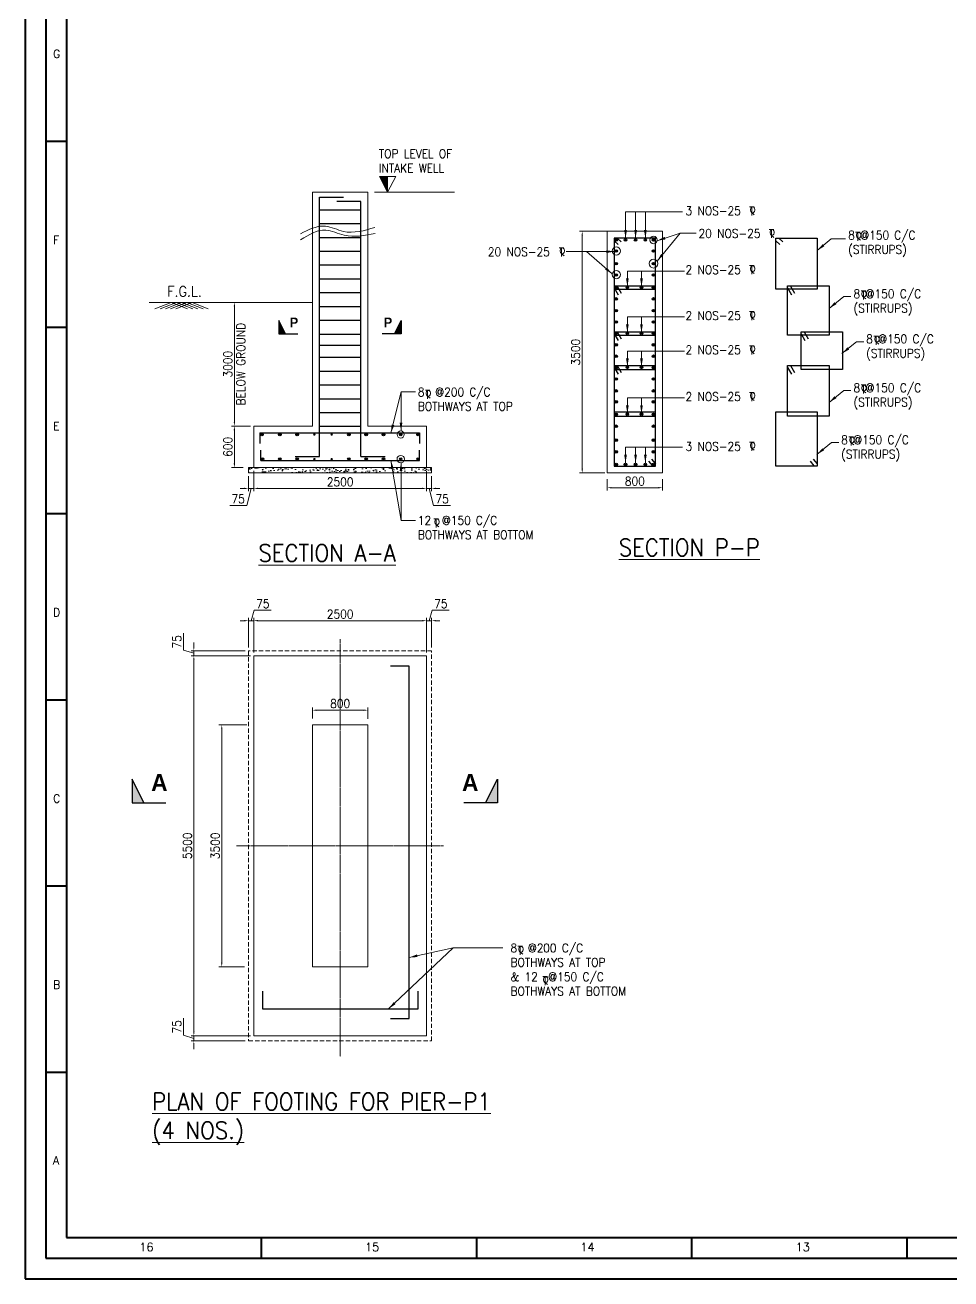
# Model space of a CAD drawing. Header units: millimetres. Extents: x 0 to 1124626, y -157535 to 82123.
# Drawn here: x 0 to 13402, y 0 to 18153 of the extents above; entities that cross this region are included whole.
import ezdxf
from ezdxf.enums import TextEntityAlignment as Align

# ---------------------------------------------------------------- set-up
doc = ezdxf.new("R2010")
doc.units = ezdxf.units.MM
doc.header["$MEASUREMENT"] = 0
doc.linetypes.add('CENTER', pattern=[2, 1.25, -0.25, 0.25, -0.25])
doc.linetypes.add('DASHED', pattern=[0.75, 0.5, -0.25])
for name, color, linetype, lineweight in [('BORDER', 230, 'Continuous', 40), ('C-NW-DIM', 4, 'Continuous', 9), ('CN', 253, 'Continuous', 15), ('Dim', 6, 'Continuous', 13), ('FOOTING', 171, 'Continuous', 15), ('Hatch', 7, 'Continuous', 5), ('LINE-2', 20, 'Continuous', 15), ('PEDESTAL', 232, 'Continuous', 15), ('STEEL', 240, 'Continuous', 30), ('Text', 7, 'Continuous', 15), ('TEXT-4', 2, 'Continuous', 25), ('TITLE TEXT', 50, 'Continuous', 18)]:
    doc.layers.add(name, color=color, linetype=linetype, lineweight=lineweight)
doc.layers.add('SUGGESTION', color=7, linetype='Continuous')
doc.styles.add('111', font='bold.shx', dxfattribs={"width": 0.9, "height": 90})
doc.styles.add('ROMANS', font='romans.shx', dxfattribs={"oblique": 10, "height": 0.15})
doc.styles.add('style1', font='romans.shx', dxfattribs={"width": 0.9, "height": 300})
doc.dimstyles.new('Copy of DIM-1', dxfattribs={"dimscale": 40, "dimtxt": 125, "dimasz": 3, "dimexe": 1, "dimexo": 1.2, "dimgap": 0.8, "dimtad": 1, "dimdec": 0, "dimzin": 1, "dimdsep": 46, "dimtxsty": 'style1', "dimcen": 2, "dimclrd": 8, "dimclre": 8, "dimclrt": 7, "dimadec": 0, "dimazin": 0, "dimtfac": 1, "dimtdec": 0, "dimtofl": 0, "dimtmove": 1, "dimatfit": 3, "dimfxl": 1, "dimtolj": 1, "dimtzin": 0, "dimlwd": 9, "dimlwe": 9, "dimarcsym": 1})

# ---------------------------------------------------------------- blocks, each defined once
blk = doc.blocks.new('*D0')
at = {"layer": 'DEFPOINTS', "color": 0, "ltscale": 20, "transparency": 16777216}
for p in [(3310, 9020), (2443, 3520), (3310, 3520)]:
    blk.add_point(p, dxfattribs=at)
at = {"layer": 'Dim', "color": 8, "lineweight": 9, "ltscale": 20, "transparency": 16777216}
for p, q in [((3262, 9020), (2403, 9020)), ((2443, 8960), (2443, 3580)), ((3262, 3520), (2403, 3520))]:
    blk.add_line(p, q, dxfattribs=at)
at = {"layer": 'Dim', "color": 8, "ltscale": 20, "transparency": 16777216}
for points in [[(2433, 8960), (2453, 8960), (2443, 9020)], [(2433, 3580), (2453, 3580), (2443, 3520)]]:
    blk.add_solid(points, dxfattribs=at)
at = {"layer": 'Dim', "color": 7, "ltscale": 20, "transparency": 16777216, "insert": (2349, 6270), "char_height": 125, "attachment_point": 5, "rotation": 90, "style": 'style1'}
blk.add_mtext('\\A1;5500', dxfattribs=at)
blk = doc.blocks.new('*D1')
at = {"layer": 'DEFPOINTS', "color": 0, "ltscale": 20, "transparency": 16777216}
for p in [(3310, 3520), (2443, 3445), (3235, 3445)]:
    blk.add_point(p, dxfattribs=at)
at = {"layer": 'Dim', "color": 8, "lineweight": 9, "ltscale": 20, "transparency": 16777216}
for p, q in [((2293, 3528), (2293, 3774)), ((2443, 3580), (2443, 3640)), ((2443, 3483), (2293, 3528)), ((3262, 3520), (2403, 3520)), ((2443, 3520), (2443, 3445)), ((3187, 3445), (2403, 3445)), ((2443, 3385), (2443, 3325))]:
    blk.add_line(p, q, dxfattribs=at)
at = {"layer": 'Dim', "color": 8, "ltscale": 20, "transparency": 16777216}
for points in [[(2433, 3580), (2453, 3580), (2443, 3520)], [(2433, 3385), (2453, 3385), (2443, 3445)]]:
    blk.add_solid(points, dxfattribs=at)
at = {"layer": 'Dim', "color": 7, "ltscale": 20, "transparency": 16777216, "insert": (2198, 3651), "char_height": 125, "attachment_point": 5, "rotation": 90, "style": 'style1'}
blk.add_mtext('\\A1;75', dxfattribs=at)
blk = doc.blocks.new('*D2')
at = {"layer": 'DEFPOINTS', "color": 0, "ltscale": 20, "transparency": 16777216}
for p in [(2443, 9095), (3235, 9095), (3310, 9020)]:
    blk.add_point(p, dxfattribs=at)
at = {"layer": 'Dim', "color": 8, "lineweight": 9, "ltscale": 20, "transparency": 16777216}
for p, q in [((2293, 9103), (2293, 9349)), ((2443, 9058), (2293, 9103)), ((3187, 9095), (2403, 9095)), ((2443, 9155), (2443, 9215)), ((2443, 9020), (2443, 9095)), ((3262, 9020), (2403, 9020)), ((2443, 8960), (2443, 8900))]:
    blk.add_line(p, q, dxfattribs=at)
at = {"layer": 'Dim', "color": 8, "ltscale": 20, "transparency": 16777216}
for points in [[(2433, 9155), (2453, 9155), (2443, 9095)], [(2433, 8960), (2453, 8960), (2443, 9020)]]:
    blk.add_solid(points, dxfattribs=at)
at = {"layer": 'Dim', "color": 7, "ltscale": 20, "transparency": 16777216, "insert": (2198, 9226), "char_height": 125, "attachment_point": 5, "rotation": 90, "style": 'style1'}
blk.add_mtext('\\A1;75', dxfattribs=at)
blk = doc.blocks.new('*D3')
at = {"layer": 'DEFPOINTS', "color": 0, "ltscale": 20, "transparency": 16777216}
for p in [(5810, 9530), (3310, 9020), (5810, 9020)]:
    blk.add_point(p, dxfattribs=at)
at = {"layer": 'Dim', "color": 8, "lineweight": 9, "ltscale": 20, "transparency": 16777216}
for p, q in [((3310, 9068), (3310, 9570)), ((3370, 9530), (5750, 9530)), ((5810, 9068), (5810, 9570))]:
    blk.add_line(p, q, dxfattribs=at)
at = {"layer": 'Dim', "color": 8, "ltscale": 20, "transparency": 16777216}
for points in [[(3370, 9540), (3370, 9520), (3310, 9530)], [(5750, 9540), (5750, 9520), (5810, 9530)]]:
    blk.add_solid(points, dxfattribs=at)
at = {"layer": 'Dim', "color": 7, "ltscale": 20, "transparency": 16777216, "insert": (4560, 9625), "char_height": 125, "attachment_point": 5, "style": 'style1'}
blk.add_mtext('\\A1;2500', dxfattribs=at)
blk = doc.blocks.new('*D4')
at = {"layer": 'DEFPOINTS', "color": 0, "ltscale": 20, "transparency": 16777216}
for p in [(3235, 9530), (3235, 9095), (3310, 9020)]:
    blk.add_point(p, dxfattribs=at)
at = {"layer": 'Dim', "color": 8, "lineweight": 9, "ltscale": 20, "transparency": 16777216}
for p, q in [((3273, 9530), (3318, 9681)), ((3318, 9681), (3564, 9681)), ((3175, 9530), (3115, 9530)), ((3235, 9143), (3235, 9570)), ((3310, 9530), (3235, 9530)), ((3310, 9068), (3310, 9570)), ((3370, 9530), (3430, 9530))]:
    blk.add_line(p, q, dxfattribs=at)
at = {"layer": 'Dim', "color": 8, "ltscale": 20, "transparency": 16777216}
for points in [[(3175, 9540), (3175, 9520), (3235, 9530)], [(3370, 9540), (3370, 9520), (3310, 9530)]]:
    blk.add_solid(points, dxfattribs=at)
at = {"layer": 'Dim', "color": 7, "ltscale": 20, "transparency": 16777216, "insert": (3441, 9775), "char_height": 125, "attachment_point": 5, "style": 'style1'}
blk.add_mtext('\\A1;75', dxfattribs=at)
blk = doc.blocks.new('*D5')
at = {"layer": 'DEFPOINTS', "color": 0, "ltscale": 20, "transparency": 16777216}
for p in [(5885, 9530), (5885, 9095), (5810, 9020)]:
    blk.add_point(p, dxfattribs=at)
at = {"layer": 'Dim', "color": 8, "lineweight": 9, "ltscale": 20, "transparency": 16777216}
for p, q in [((5848, 9530), (5893, 9681)), ((5893, 9681), (6139, 9681)), ((5750, 9530), (5690, 9530)), ((5810, 9068), (5810, 9570)), ((5810, 9530), (5885, 9530)), ((5885, 9143), (5885, 9570)), ((5945, 9530), (6005, 9530))]:
    blk.add_line(p, q, dxfattribs=at)
at = {"layer": 'Dim', "color": 8, "ltscale": 20, "transparency": 16777216}
for points in [[(5750, 9540), (5750, 9520), (5810, 9530)], [(5945, 9540), (5945, 9520), (5885, 9530)]]:
    blk.add_solid(points, dxfattribs=at)
at = {"layer": 'Dim', "color": 7, "ltscale": 20, "transparency": 16777216, "insert": (6016, 9775), "char_height": 125, "attachment_point": 5, "style": 'style1'}
blk.add_mtext('\\A1;75', dxfattribs=at)
blk = doc.blocks.new('*D6')
at = {"layer": 'DEFPOINTS', "color": 0, "ltscale": 20, "transparency": 16777216}
for p in [(3259, 8020), (2847, 4520), (3224, 4520)]:
    blk.add_point(p, dxfattribs=at)
at = {"layer": 'Dim', "color": 8, "lineweight": 9, "ltscale": 20, "transparency": 16777216}
for p, q in [((3211, 8020), (2807, 8020)), ((2847, 7960), (2847, 4580)), ((3176, 4520), (2807, 4520))]:
    blk.add_line(p, q, dxfattribs=at)
at = {"layer": 'Dim', "color": 8, "ltscale": 20, "transparency": 16777216}
for points in [[(2837, 7960), (2857, 7960), (2847, 8020)], [(2837, 4580), (2857, 4580), (2847, 4520)]]:
    blk.add_solid(points, dxfattribs=at)
at = {"layer": 'Dim', "color": 7, "ltscale": 20, "transparency": 16777216, "insert": (2753, 6270), "char_height": 125, "attachment_point": 5, "rotation": 90, "style": 'style1'}
blk.add_mtext('\\A1;3500', dxfattribs=at)
blk = doc.blocks.new('*D7')
at = {"layer": 'DEFPOINTS', "color": 0, "ltscale": 20, "transparency": 16777216}
for p in [(4960, 8234), (4160, 8064), (4960, 8061)]:
    blk.add_point(p, dxfattribs=at)
at = {"layer": 'Dim', "color": 8, "lineweight": 9, "ltscale": 20, "transparency": 16777216}
for p, q in [((4160, 8112), (4160, 8274)), ((4220, 8234), (4900, 8234)), ((4960, 8109), (4960, 8274))]:
    blk.add_line(p, q, dxfattribs=at)
at = {"layer": 'Dim', "color": 8, "ltscale": 20, "transparency": 16777216}
for points in [[(4220, 8244), (4220, 8224), (4160, 8234)], [(4900, 8244), (4900, 8224), (4960, 8234)]]:
    blk.add_solid(points, dxfattribs=at)
at = {"layer": 'Dim', "color": 2, "ltscale": 20, "transparency": 16777216, "insert": (4560, 8329), "char_height": 125, "attachment_point": 5, "style": 'style1'}
blk.add_mtext('\\A1;800', dxfattribs=at)
blk = doc.blocks.new('*D8')
at = {"layer": 'DEFPOINTS', "color": 0, "ltscale": 20, "transparency": 16777216}
for p in [(3206, 12347), (3030, 11747), (3206, 11747)]:
    blk.add_point(p, dxfattribs=at)
at = {"layer": 'Dim', "color": 8, "lineweight": 9, "ltscale": 20, "transparency": 16777216}
for p, q in [((3158, 12347), (2990, 12347)), ((3030, 12287), (3030, 11807)), ((3158, 11747), (2990, 11747))]:
    blk.add_line(p, q, dxfattribs=at)
at = {"layer": 'Dim', "color": 8, "ltscale": 20, "transparency": 16777216}
for points in [[(3020, 12287), (3040, 12287), (3030, 12347)], [(3020, 11807), (3040, 11807), (3030, 11747)]]:
    blk.add_solid(points, dxfattribs=at)
at = {"layer": 'Dim', "color": 7, "ltscale": 20, "transparency": 16777216, "insert": (2935, 12047), "char_height": 125, "attachment_point": 5, "rotation": 90, "style": 'style1'}
blk.add_mtext('\\A1;600', dxfattribs=at)
blk = doc.blocks.new('*D9')
at = {"layer": 'DEFPOINTS', "color": 0, "ltscale": 20, "transparency": 16777216}
for p in [(4160, 14139), (3030, 12347), (3310, 12347)]:
    blk.add_point(p, dxfattribs=at)
at = {"layer": 'Dim', "color": 8, "lineweight": 9, "ltscale": 20, "transparency": 16777216}
for p, q in [((4112, 14139), (2990, 14139)), ((3030, 14079), (3030, 12407)), ((3262, 12347), (2990, 12347))]:
    blk.add_line(p, q, dxfattribs=at)
at = {"layer": 'Dim', "color": 8, "ltscale": 20, "transparency": 16777216}
for points in [[(3020, 14079), (3040, 14079), (3030, 14139)], [(3020, 12407), (3040, 12407), (3030, 12347)]]:
    blk.add_solid(points, dxfattribs=at)
at = {"layer": 'Dim', "color": 7, "ltscale": 20, "transparency": 16777216, "char_height": 125, "attachment_point": 5, "rotation": 90, "style": 'style1'}
for s, insert in [('\\A1;BELOW GROUND', (3124, 13243)), ('\\A1;3000 ', (2935, 13243))]:
    blk.add_mtext(s, dxfattribs=dict(at, insert=insert))
blk = doc.blocks.new('A$C00A72BEC')
at = {"layer": 'C-NW-DIM'}
for p, q in [((-1.37, 0), (-3.51, -0.87)), ((-0.69, 0), (-2.83, -0.87)), ((0, 0), (-2.14, -0.87)), ((0.69, 0), (-1.46, -0.87)), ((-0.69, 0), (1.46, -0.87)), ((0, 0), (2.14, -0.87)), ((0.69, 0), (2.83, -0.87)), ((1.37, 0), (3.51, -0.87)), ((-1.37, 0), (0.77, -0.87)), ((1.37, 0), (-0.77, -0.87))]:
    blk.add_line(p, q, dxfattribs=at)
blk = doc.blocks.new('G.L')
at = {"layer": 'C-NW-DIM', "lineweight": 0, "xscale": -1}
blk.add_blockref('A$C00A72BEC', (0, 0), dxfattribs=at)
blk = doc.blocks.new('SECTION MARK block')
at = {"layer": 'SUGGESTION', "lineweight": 30}
blk.add_hatch(color=256, dxfattribs=at).paths.add_polyline_path([(-249, -237), (-249, 104), (-78, -237)])
blk.add_lwpolyline([(-78, -237), (-249, 104), (-249, -237), (238, -237)], dxfattribs=at)
at = {"layer": 'TEXT-4', "lineweight": 18, "style": '111'}
blk.add_text('A', height=247, dxfattribs=at).set_placement((26, -66))
blk = doc.blocks.new('*D13')
at = {"layer": 'DEFPOINTS', "color": 0, "ltscale": 20, "transparency": 16777216}
for p in [(8477, 15169), (8065, 11669), (8441, 11669)]:
    blk.add_point(p, dxfattribs=at)
at = {"layer": 'Dim', "color": 8, "lineweight": 9, "ltscale": 20, "transparency": 16777216}
for p, q in [((8429, 15169), (8025, 15169)), ((8065, 15109), (8065, 11729)), ((8393, 11669), (8025, 11669))]:
    blk.add_line(p, q, dxfattribs=at)
at = {"layer": 'Dim', "color": 8, "ltscale": 20, "transparency": 16777216}
for points in [[(8055, 15109), (8075, 15109), (8065, 15169)], [(8055, 11729), (8075, 11729), (8065, 11669)]]:
    blk.add_solid(points, dxfattribs=at)
at = {"layer": 'Dim', "color": 7, "ltscale": 20, "transparency": 16777216, "insert": (7970, 13419), "char_height": 125, "attachment_point": 5, "rotation": 90, "style": 'style1'}
blk.add_mtext('\\A1;3500', dxfattribs=at)
blk = doc.blocks.new('*D14')
at = {"layer": 'DEFPOINTS', "color": 0, "ltscale": 20, "transparency": 16777216}
for p in [(8427, 11625), (9227, 11628), (9227, 11455)]:
    blk.add_point(p, dxfattribs=at)
at = {"layer": 'Dim', "color": 8, "lineweight": 9, "ltscale": 20, "transparency": 16777216}
for p, q in [((8427, 11577), (8427, 11415)), ((8487, 11455), (9167, 11455)), ((9227, 11580), (9227, 11415))]:
    blk.add_line(p, q, dxfattribs=at)
at = {"layer": 'Dim', "color": 8, "ltscale": 20, "transparency": 16777216}
for points in [[(8487, 11465), (8487, 11445), (8427, 11455)], [(9167, 11465), (9167, 11445), (9227, 11455)]]:
    blk.add_solid(points, dxfattribs=at)
at = {"layer": 'Dim', "color": 7, "ltscale": 20, "transparency": 16777216, "insert": (8827, 11549), "char_height": 125, "attachment_point": 5, "style": 'style1'}
blk.add_mtext('\\A1;800', dxfattribs=at)
blk = doc.blocks.new('*D27')
at = {"layer": 'DEFPOINTS', "color": 0, "ltscale": 20, "transparency": 16777216}
for p in [(3235, 11672), (3310, 11747), (3310, 11445)]:
    blk.add_point(p, dxfattribs=at)
at = {"layer": 'Dim', "color": 8, "lineweight": 9, "ltscale": 20, "transparency": 16777216}
for p, q in [((3235, 11624), (3235, 11405)), ((3310, 11699), (3310, 11405)), ((3175, 11445), (3115, 11445)), ((3273, 11445), (3208, 11197)), ((3235, 11445), (3310, 11445)), ((3370, 11445), (3430, 11445)), ((3208, 11197), (2962, 11197))]:
    blk.add_line(p, q, dxfattribs=at)
at = {"layer": 'Dim', "color": 8, "ltscale": 20, "transparency": 16777216}
for points in [[(3175, 11455), (3175, 11435), (3235, 11445)], [(3370, 11455), (3370, 11435), (3310, 11445)]]:
    blk.add_solid(points, dxfattribs=at)
at = {"layer": 'Dim', "color": 7, "ltscale": 20, "transparency": 16777216, "insert": (3085, 11292), "char_height": 125, "attachment_point": 5, "style": 'style1'}
blk.add_mtext('\\A1;75', dxfattribs=at)
blk = doc.blocks.new('*D28')
at = {"layer": 'DEFPOINTS', "color": 0, "ltscale": 20, "transparency": 16777216}
for p in [(3310, 11747), (5810, 11747), (3310, 11445)]:
    blk.add_point(p, dxfattribs=at)
at = {"layer": 'Dim', "color": 8, "lineweight": 9, "ltscale": 20, "transparency": 16777216}
for p, q in [((3310, 11699), (3310, 11405)), ((5810, 11699), (5810, 11405)), ((5750, 11445), (3370, 11445))]:
    blk.add_line(p, q, dxfattribs=at)
at = {"layer": 'Dim', "color": 8, "ltscale": 20, "transparency": 16777216}
for points in [[(3370, 11455), (3370, 11435), (3310, 11445)], [(5750, 11455), (5750, 11435), (5810, 11445)]]:
    blk.add_solid(points, dxfattribs=at)
at = {"layer": 'Dim', "color": 7, "ltscale": 20, "transparency": 16777216, "insert": (4560, 11539), "char_height": 125, "attachment_point": 5, "style": 'style1'}
blk.add_mtext('\\A1;2500', dxfattribs=at)
blk = doc.blocks.new('*D29')
at = {"layer": 'DEFPOINTS', "color": 0, "ltscale": 20, "transparency": 16777216}
for p in [(5810, 11747), (5885, 11672), (5810, 11445)]:
    blk.add_point(p, dxfattribs=at)
at = {"layer": 'Dim', "color": 8, "lineweight": 9, "ltscale": 20, "transparency": 16777216}
for p, q in [((5810, 11699), (5810, 11405)), ((5885, 11624), (5885, 11405)), ((5750, 11445), (5690, 11445)), ((5885, 11445), (5810, 11445)), ((5848, 11445), (5913, 11197)), ((5945, 11445), (6005, 11445)), ((5913, 11197), (6159, 11197))]:
    blk.add_line(p, q, dxfattribs=at)
at = {"layer": 'Dim', "color": 8, "ltscale": 20, "transparency": 16777216}
for points in [[(5750, 11455), (5750, 11435), (5810, 11445)], [(5945, 11455), (5945, 11435), (5885, 11445)]]:
    blk.add_solid(points, dxfattribs=at)
at = {"layer": 'Dim', "color": 7, "ltscale": 20, "transparency": 16777216, "insert": (6036, 11292), "char_height": 125, "attachment_point": 5, "style": 'style1'}
blk.add_mtext('\\A1;75', dxfattribs=at)
blk = doc.blocks.new('SHEET-1')
at = {"layer": 'BORDER', "color": 230}
for p, q in [((5, 274.54), (10, 274.54)), ((5, 229.62), (10, 229.62)), ((5, 184.69), (10, 184.69)), ((5, 139.77), (10, 139.77)), ((5, 94.85), (10, 94.85)), ((5, 49.92), (10, 49.92)), ((56.94, 10), (56.94, 5)), ((108.88, 10), (108.88, 5)), ((160.81, 10), (160.81, 5)), ((212.75, 10), (212.75, 5))]:
    blk.add_line(p, q, dxfattribs=at)
at = {"layer": 'BORDER', "color": 141}
blk.add_lwpolyline([(0, 0), (841, 0), (841, 594), (0, 594)], close=True, dxfattribs=at)
at = {"layer": 'BORDER', "color": 230}
for points in [[(5, 5), (836, 5), (836, 589), (5, 589)], [(10, 10), (831, 10), (831, 584), (10, 584)]]:
    blk.add_lwpolyline(points, close=True, dxfattribs=at)
at = {"layer": 'BORDER', "color": 31, "style": 'ROMANS'}
for s, p in [('G', (6.72, 294.61)), ('F', (6.72, 249.69)), ('E', (6.72, 204.77)), ('D', (6.72, 159.84)), ('C', (6.72, 114.92)), ('B', (6.72, 70)), ('A', (6.72, 27.59)), ('16', (27.55, 6.7)), ('15', (82.02, 6.7)), ('14', (133.96, 6.7)), ('13', (185.9, 6.7))]:
    blk.add_text(s, height=2, dxfattribs=at).set_placement(p)
blk.add_attdef('FILE', text='', height=2, dxfattribs=at).set_placement((836.21, 1.37), align=Align.RIGHT)

msp = doc.modelspace()

# ---------------------------------------------------------------- hatches: boundary and pattern name
at = {"layer": 'Dim', "ltscale": 20}
msp.add_hatch(color=4, dxfattribs=at).paths.add_polyline_path([(5248.2691, 15734.5746), (5248.2691, 15959.1804), (5131.1454, 15959.1804)])
at = {"layer": 'Hatch', "ltscale": 20}
h = msp.add_hatch(dxfattribs=at)
h.set_pattern_fill('AR-CONC', color=256, scale=20, style=0)
h.set_pattern_definition([(50, (-221263.29, 23617.39), (143.452037, -12.55043), [15, -165]), (355, (-221263.3, 23617.39), (-27.75027, 150.43843), [12, -132]), (100.4514, (-221251.34, 23616.34), (115.70188, 137.88791), [12.74804, -140.22842]), (46.1842, (-221263.3, 23657.39), (213.44821, -33.1038), [22.5, -247.5]), (96.6356, (-221245.5, 23654.63), (186.93254, 194.82357), [19.12206, -210.3426]), (351.1842, (-221263.3, 23657.39), (186.93239, 194.82372), [18, -198]), (21, (-221243.29, 23647.39), (119.38141, -80.52378), [15, -165]), (326, (-221243.3, 23647.39), (48.66307, 145.03001), [12, -132]), (71.4514, (-221233.34, 23640.68), (168.044526, 64.5061), [12.74804, -140.22842]), (37.5, (-221263.293, 23617.387), (2.431971, 66.578771), [0, -130.4, 0, -134, 0, -132.5]), (7.5, (-221263.29, 23617.39), (52.613907, 78.882342), [0, -76.4, 0, -127.4, 0, -50.5]), (327.5, (-221307.893, 23617.387), (106.764487, -4.510974), [0, -50, 0, -156, 0, -207]), (317.5, (-221327.89, 23617.39), (116.637234, 20.020996), [0, -65, 0, -103.6, 0, -147])])
h.paths.add_polyline_path([(5885.4555, 11672.3867), (5885.4555, 11747.3867), (3235.4555, 11747.3867), (3235.4555, 11672.3867)])
at = {"layer": 'STEEL', "ltscale": 20}
for points in [[(8574.9542, 15041.7676, 1), (8538.4673, 15041.7676, 1)], [(8574.9542, 14881.4934, 1), (8538.4673, 14881.4934, 1)], [(8710.3988, 15042.9496, 1), (8673.9119, 15042.9496, 1)], [(8855.5176, 15042.9496, 1), (8819.0307, 15042.9496, 1)], [(8997.4116, 15042.9496, 1), (8960.9247, 15042.9496, 1)], [(9115.7835, 15041.7676, 1), (9079.2966, 15041.7676, 1)], [(9115.7835, 14881.4934, 1), (9079.2966, 14881.4934, 1)], [(8574.9542, 14699.3961, 1), (8538.4673, 14699.3961, 1)], [(9115.7835, 14699.3961, 1), (9079.2966, 14699.3961, 1)], [(8574.9542, 14534.3961, 1), (8538.4673, 14534.3961, 1)], [(9115.7835, 14534.3961, 1), (9079.2966, 14534.3961, 1)], [(8574.9542, 14353.4101, 1), (8538.4673, 14353.4101, 1)], [(8736.8371, 14356.2631, 1), (8700.3502, 14356.2631, 1)], [(8941.2304, 14356.2631, 1), (8904.7435, 14356.2631, 1)], [(9115.7835, 14353.4101, 1), (9079.2966, 14353.4101, 1)], [(8574.9542, 14188.4101, 1), (8538.4673, 14188.4101, 1)], [(9115.7835, 14188.4101, 1), (9079.2966, 14188.4101, 1)], [(8574.9542, 14018.6843, 1), (8538.4673, 14018.6843, 1)], [(9115.7835, 14018.6843, 1), (9079.2966, 14018.6843, 1)], [(8574.9542, 13853.6843, 1), (8538.4673, 13853.6843, 1)], [(9115.7835, 13853.6843, 1), (9079.2966, 13853.6843, 1)], [(8574.9542, 13688.6843, 1), (8538.4673, 13688.6843, 1)], [(8736.8371, 13691.5373, 1), (8700.3502, 13691.5373, 1)], [(8941.2304, 13691.5373, 1), (8904.7435, 13691.5373, 1)], [(9115.7835, 13688.6843, 1), (9079.2966, 13688.6843, 1)], [(8574.9542, 13523.6843, 1), (8538.4673, 13523.6843, 1)], [(9115.7835, 13523.6843, 1), (9079.2966, 13523.6843, 1)], [(8574.9542, 13358.6843, 1), (8538.4673, 13358.6843, 1)], [(9115.7835, 13358.6843, 1), (9079.2966, 13358.6843, 1)], [(8574.9542, 13193.6843, 1), (8538.4673, 13193.6843, 1)], [(8736.8371, 13196.5373, 1), (8700.3502, 13196.5373, 1)], [(8941.2304, 13196.5373, 1), (8904.7435, 13196.5373, 1)], [(9115.7835, 13193.6843, 1), (9079.2966, 13193.6843, 1)], [(8574.9542, 13028.6843, 1), (8538.4673, 13028.6843, 1)], [(9115.7835, 13028.6843, 1), (9079.2966, 13028.6843, 1)], [(8574.9542, 12856.5412, 1), (8538.4673, 12856.5412, 1)], [(8574.9542, 12698.6843, 1), (8538.4673, 12698.6843, 1)], [(9115.7835, 12856.5412, 1), (9079.2966, 12856.5412, 1)], [(9115.7835, 12698.6843, 1), (9079.2966, 12698.6843, 1)], [(8574.9542, 12516.9541, 1), (8538.4673, 12516.9541, 1)], [(8736.8371, 12519.807, 1), (8700.3502, 12519.807, 1)], [(8941.2304, 12519.807, 1), (8904.7435, 12519.807, 1)], [(9115.7835, 12516.9541, 1), (9079.2966, 12516.9541, 1)], [(8574.9542, 12344.8796, 1), (8538.4673, 12344.8796, 1)], [(9115.7835, 12344.8796, 1), (9079.2966, 12344.8796, 1)], [(3446.0716, 12225.3508, 1), (3409.5846, 12225.3508, 1)], [(3706.0716, 12225.3508, 1), (3669.5846, 12225.3508, 1)], [(3956.0716, 12225.3508, 1), (3919.5846, 12225.3508, 1)], [(4206.0716, 12225.3508, 1), (4169.5846, 12225.3508, 1)], [(4456.0716, 12225.3508, 1), (4419.5846, 12225.3508, 1)], [(4706.0716, 12225.3508, 1), (4669.5846, 12225.3508, 1)], [(4706.0716, 12225.3508, 1), (4669.5846, 12225.3508, 1)], [(4956.0716, 12225.3508, 1), (4919.5846, 12225.3508, 1)], [(4956.0716, 12225.3508, 1), (4919.5846, 12225.3508, 1)], [(5206.0716, 12225.3508, 1), (5169.5846, 12225.3508, 1)], [(5206.0716, 12225.3508, 1), (5169.5846, 12225.3508, 1)], [(5456.0716, 12225.3508, 1), (5419.5846, 12225.3508, 1)], [(5706.0716, 12225.3508, 1), (5669.5846, 12225.3508, 1)], [(8574.9542, 12144.1127, 1), (8538.4673, 12144.1127, 1)], [(8574.9542, 11975.2239, 1), (8538.4673, 11975.2239, 1)], [(9115.7835, 12144.1127, 1), (9079.2966, 12144.1127, 1)], [(9115.7835, 11975.2239, 1), (9079.2966, 11975.2239, 1)], [(3456.0716, 11869.4227, 1), (3419.5846, 11869.4227, 1)], [(3706.0716, 11869.4227, 1), (3669.5846, 11869.4227, 1)], [(3956.0716, 11869.4227, 1), (3919.5846, 11869.4227, 1)], [(4206.0716, 11869.4227, -1), (4169.5846, 11869.4227, -1)], [(4456.0716, 11869.4227, -1), (4419.5846, 11869.4227, -1)], [(4706.0716, 11869.4227, 1), (4669.5846, 11869.4227, 1)], [(4706.0716, 11869.4227, -1), (4669.5846, 11869.4227, -1)], [(4956.0716, 11869.4227, 1), (4919.5846, 11869.4227, 1)], [(4956.0716, 11869.4227, -1), (4919.5846, 11869.4227, -1)], [(5206.0716, 11869.4227, 1), (5169.5846, 11869.4227, 1)], [(5206.0716, 11869.4227, -1), (5169.5846, 11869.4227, -1)], [(5456.0716, 11869.4227, 1), (5419.5846, 11869.4227, 1)], [(5706.0716, 11869.4227, 1), (5669.5846, 11869.4227, 1)], [(8574.9542, 11791.2087, 1), (8538.4673, 11791.2087, 1)], [(8710.3988, 11791.2087, 1), (8673.9119, 11791.2087, 1)], [(8855.5176, 11791.2087, 1), (8819.0307, 11791.2087, 1)], [(8997.4116, 11791.2087, 1), (8960.9247, 11791.2087, 1)], [(9115.7835, 11791.2087, 1), (9079.2966, 11791.2087, 1)]]:
    msp.add_hatch(color=256, dxfattribs=at).paths.add_polyline_path(points)
at = {"layer": 'SUGGESTION', "lineweight": 30}
for points in [[(3675.4713, 13682.8574), (3675.4713, 13874.2901), (3771.6767, 13682.8574)], [(5445.4397, 13682.8574), (5445.4397, 13874.2901), (5349.2343, 13682.8574)]]:
    msp.add_hatch(color=256, dxfattribs=at).paths.add_polyline_path(points)

# ---------------------------------------------------------------- linework, layer by layer
at = {"layer": 'CN', "linetype": 'CENTER', "ltscale": 20}
for p, q in [((4560.4555, 9262.3214), (4560.4555, 3221.8799)), ((3060.8341, 6270.4134), (6060.5651, 6270.4134))]:
    msp.add_line(p, q, dxfattribs=at)
at = {"layer": 'Dim', "ltscale": 20}
for p, q in [((5365.3929, 15959.1804), (5131.1454, 15959.1804)), ((5248.2691, 15734.5746), (5131.1454, 15959.1804)), ((5248.2691, 15959.1804), (5248.2691, 15734.5746)), ((5248.2691, 15734.5746), (5365.3929, 15959.1804)), ((5057.8891, 15734.5746), (6217.6448, 15734.5746)), ((4160.4555, 14138.9269), (2356.2335, 14138.9269))]:
    msp.add_line(p, q, dxfattribs=at)
for centre, radius in [((9097.5401, 15041.7676), 54.145), ((8558.7571, 14882.0898), 58.4577), ((9097.5401, 14699.3961), 63.3178), ((8558.7571, 14539.7182), 60.3411), ((5437.8281, 12225.3508), 50.9629), ((5437.8281, 11869.4227), 53.5404)]:
    msp.add_circle(centre, radius, dxfattribs=at)
at = {"layer": 'FOOTING', "ltscale": 20}
for p, q in [((3310.4555, 12347.3867), (4160.4555, 12347.3867)), ((3310.4555, 11747.3867), (3310.4555, 12347.3867)), ((4960.4555, 12347.3867), (5810.4555, 12347.3867)), ((5810.4555, 11747.3867), (5810.4555, 12347.3867)), ((3235.4555, 11747.3867), (5885.4555, 11747.3867)), ((3235.4555, 11672.3867), (3235.4555, 11747.3867)), ((3235.4555, 11672.3867), (5885.4555, 11672.3867)), ((5885.4555, 11672.3867), (5885.4555, 11747.3867))]:
    msp.add_line(p, q, dxfattribs=at)
at = {"layer": 'FOOTING', "linetype": 'DASHED', "ltscale": 125}
msp.add_lwpolyline([(3235.4555, 3445.4134), (5885.4555, 3445.4134), (5885.4555, 9095.4134), (3235.4555, 9095.4134)], close=True, dxfattribs=at)
at = {"layer": 'FOOTING', "ltscale": 20}
msp.add_lwpolyline([(3310.4555, 3520.4134), (5810.4555, 3520.4134), (5810.4555, 9020.4134), (3310.4555, 9020.4134)], close=True, dxfattribs=at)
at = {"layer": 'LINE-2', "linetype": 'Continuous'}
msp.add_line((2870.8986, 14138.9269), (1796.2383, 14138.9269), dxfattribs=at)
at = {"layer": 'PEDESTAL', "ltscale": 20}
for p, q in [((4160.4555, 12347.3867), (4160.4555, 15734.5746)), ((4160.4555, 15734.5746), (4960.4555, 15734.5746)), ((4960.4555, 12347.3867), (4960.4555, 15734.5746))]:
    msp.add_line(p, q, dxfattribs=at)
for points in [[(8427.3781, 11668.5725), (9227.3781, 11668.5725), (9227.3781, 15168.5725), (8427.3781, 15168.5725)], [(4160.4555, 4520.4134), (4960.4555, 4520.4134), (4960.4555, 8020.4134), (4160.4555, 8020.4134)]]:
    msp.add_lwpolyline(points, close=True, dxfattribs=at)
for points in [[(3984.6015, 15130.3482), (4349.4473, 15242.6646), (4608.1106, 15166.4517), (5064.4059, 15222.8688)], [(3987.7294, 15043.8185), (4352.5751, 15185.1311), (4619.6131, 15110.1575), (5067.5338, 15136.3391)]]:
    msp.add_spline(points, degree=3, dxfattribs=at)
at = {"layer": 'STEEL', "ltscale": 20}
for p, q in [((4260.4555, 15659.5746), (4610.4555, 15659.5746)), ((4260.4555, 11905.88), (4260.4555, 15659.5746)), ((4260.4555, 15480.0238), (4860.4555, 15480.0238)), ((4860.4555, 15599.5746), (4510.4555, 15599.5746)), ((4860.4555, 11905.88), (4860.4555, 15599.5746)), ((4260.4555, 15280.0238), (4860.4555, 15280.0238)), ((4260.4555, 15080.0238), (4860.4555, 15080.0238)), ((8572.2094, 15068.5725), (8629.1372, 15013.7004)), ((10911.9216, 15068.5725), (10968.8494, 15013.7004)), ((8527.3781, 15030.7647), (8584.3059, 14975.8926)), ((10867.0903, 15030.7647), (10924.0181, 14975.8926)), ((4260.4555, 14880.0238), (4860.4555, 14880.0238)), ((4260.4555, 14680.0238), (4860.4555, 14680.0238)), ((4260.4555, 14480.0238), (4860.4555, 14480.0238)), ((8527.3781, 14380.0297), (9127.3781, 14380.0297)), ((8527.3781, 14348.3563), (8584.3059, 14248.9214)), ((8572.2094, 14374.4126), (8629.1372, 14272.5735)), ((11037.3723, 14348.3563), (11094.3001, 14248.9214)), ((11082.2036, 14374.4126), (11139.1314, 14272.5735)), ((4260.4555, 14280.0238), (4860.4555, 14280.0238)), ((8527.3781, 14327.9276), (9127.3781, 14327.9276)), ((4260.4555, 14080.0238), (4860.4555, 14080.0238)), ((4260.4555, 13880.0238), (4860.4555, 13880.0238)), ((4260.4555, 13680.0238), (4860.4555, 13680.0238)), ((8527.3781, 13711.7358), (9127.3781, 13711.7358)), ((8527.3781, 13685.257), (8584.3059, 13585.8222)), ((8527.3781, 13663.2018), (9127.3781, 13663.2018)), ((8572.2094, 13711.3133), (8629.1372, 13609.4742)), ((11232.1055, 13685.257), (11289.0333, 13585.8222)), ((11276.9368, 13711.3133), (11333.8646, 13609.4742)), ((4260.4555, 13519.4608), (4860.4555, 13519.4608)), ((4260.4555, 13344.1604), (4860.4555, 13344.1604)), ((4851.0663, 13344.1604), (4860.4555, 13344.1604)), ((4260.4555, 13144.1604), (4860.4555, 13144.1604)), ((8527.3781, 13223.6438), (9127.3781, 13223.6438)), ((8527.3781, 13196.6706), (8584.3059, 13097.2358)), ((8527.3781, 13168.2018), (9127.3781, 13168.2018)), ((8572.2094, 13222.7269), (8629.1372, 13120.8878)), ((11037.3723, 13196.6706), (11094.3001, 13097.2358)), ((11082.2036, 13222.7269), (11139.1314, 13120.8878)), ((4260.4555, 12944.1604), (4860.4555, 12944.1604)), ((4260.4555, 12744.1604), (4860.4555, 12744.1604)), ((4260.4555, 12544.1604), (4860.4555, 12544.1604)), ((8527.3781, 12553.2563), (9127.3781, 12553.2563)), ((4260.4555, 12344.1604), (4860.4555, 12344.1604)), ((8527.3781, 12491.4715), (9127.3781, 12491.4715)), ((3400.4555, 12247.3867), (5710.4555, 12247.3867)), ((3400.4555, 12247.3867), (3400.4555, 12097.3867)), ((5710.4555, 12247.3867), (5710.4555, 12097.3867)), ((3410.4555, 11847.3867), (3410.4555, 11997.3867)), ((5710.4555, 11847.3867), (5710.4555, 11997.3867)), ((3410.4555, 11847.3867), (5710.4555, 11847.3867)), ((3410.4555, 11847.3867), (5710.4555, 11847.3867)), ((3910.4555, 11905.88), (4260.4555, 11905.88)), ((4860.4555, 11905.88), (5210.4555, 11905.88)), ((9023.214, 11839.4256), (9080.1418, 11773.2178)), ((9068.0453, 11867.5375), (9124.9731, 11801.3297)), ((11362.9262, 11839.4256), (11419.854, 11773.2178)), ((11407.7575, 11867.5375), (11464.6853, 11801.3297))]:
    msp.add_line(p, q, dxfattribs=at)
for points in [[(8527.3781, 11768.5725), (9127.3781, 11768.5725), (9127.3781, 15068.5725), (8527.3781, 15068.5725)], [(10867.0903, 15068.5725), (11467.0903, 15068.5725), (11467.0903, 14327.9276), (10867.0903, 14327.9276)], [(11037.3723, 14380.0297), (11637.3723, 14380.0297), (11637.3723, 13663.2018), (11037.3723, 13663.2018)], [(11232.1055, 13711.7358), (11832.1055, 13711.7358), (11832.1055, 13168.2018), (11232.1055, 13168.2018)], [(11037.3723, 13223.6438), (11637.3723, 13223.6438), (11637.3723, 12491.4715), (11037.3723, 12491.4715)], [(10867.0903, 12553.2563), (11467.0903, 12553.2563), (11467.0903, 11768.5725), (10867.0903, 11768.5725)]]:
    msp.add_lwpolyline(points, close=True, dxfattribs=at)
for points in [[(5287.8046, 3770.4134), (5560.4555, 3770.4134), (5560.4555, 8870.4134), (5287.8046, 8870.4134)], [(3434.6096, 4164.8596), (3434.6096, 3909.4525), (5690.4493, 3909.4525), (5690.4493, 4164.8596)]]:
    msp.add_lwpolyline(points, dxfattribs=at)
for centre in [(8556.7107, 15041.7676), (8556.7107, 14881.4934), (8692.1553, 15042.9496), (8837.2741, 15042.9496), (8979.1682, 15042.9496), (9097.5401, 15041.7676), (9097.5401, 14881.4934), (8556.7107, 14699.3961), (9097.5401, 14699.3961), (8556.7107, 14534.3961), (9097.5401, 14534.3961), (8556.7107, 14353.4101), (8718.5937, 14356.2631), (8922.9869, 14356.2631), (9097.5401, 14353.4101), (8556.7107, 14188.4101), (9097.5401, 14188.4101), (8556.7107, 14018.6843), (9097.5401, 14018.6843), (8556.7107, 13853.6843), (9097.5401, 13853.6843), (8556.7107, 13688.6843), (8718.5937, 13691.5373), (8922.9869, 13691.5373), (9097.5401, 13688.6843), (8556.7107, 13523.6843), (9097.5401, 13523.6843), (8556.7107, 13358.6843), (9097.5401, 13358.6843), (8556.7107, 13193.6843), (8718.5937, 13196.5373), (8922.9869, 13196.5373), (9097.5401, 13193.6843), (8556.7107, 13028.6843), (9097.5401, 13028.6843), (8556.7107, 12856.5412), (8556.7107, 12698.6843), (9097.5401, 12856.5412), (9097.5401, 12698.6843), (8556.7107, 12516.9541), (8718.5937, 12519.807), (8922.9869, 12519.807), (9097.5401, 12516.9541), (8556.7107, 12344.8796), (9097.5401, 12344.8796), (3427.8281, 12225.3508), (3687.8281, 12225.3508), (3937.8281, 12225.3508), (4687.8281, 12225.3508), (4937.8281, 12225.3508), (5187.8281, 12225.3508), (5437.8281, 12225.3508), (5687.8281, 12225.3508), (8556.7107, 12144.1127), (8556.7107, 11975.2239), (9097.5401, 12144.1127), (9097.5401, 11975.2239), (3437.8281, 11869.4227), (3687.8281, 11869.4227), (3937.8281, 11869.4227), (4687.8281, 11869.4227), (4937.8281, 11869.4227), (5187.8281, 11869.4227), (5437.8281, 11869.4227), (5687.8281, 11869.4227), (8556.7107, 11791.2087), (8692.1553, 11791.2087), (8837.2741, 11791.2087), (8979.1682, 11791.2087), (9097.5401, 11791.2087)]:
    msp.add_circle(centre, 18.2435, dxfattribs=at)
at = {"layer": 'SUGGESTION', "lineweight": 30}
for points in [[(3771.6767, 13682.7996), (3675.4713, 13874.2322), (3675.4713, 13682.7996), (3949.6665, 13682.7996)], [(5349.2343, 13682.7996), (5445.4397, 13874.2322), (5445.4397, 13682.7996), (5171.2445, 13682.7996)]]:
    msp.add_lwpolyline(points, dxfattribs=at)
at = {"layer": 'Text', "ltscale": 20}
for p, q in [((10516.3951, 15437.6632), (10555.4533, 15407.1403)), ((10801.0306, 15110.3444), (10840.0888, 15079.8214)), ((12054.5883, 15068.2418), (12093.6465, 15037.7189)), ((7762.6671, 14843.525), (7801.7253, 14813.0021)), ((10516.3951, 14584.8514), (10555.4533, 14554.3285)), ((12132.6237, 14218.877), (12171.6819, 14188.3541)), ((10516.3951, 13920.1256), (10555.4533, 13889.6027)), ((12319.4762, 13565.306), (12358.5344, 13534.7831)), ((10516.3951, 13425.1256), (10555.4533, 13394.6027)), ((5825.363, 12781.1315), (5864.4211, 12750.6086)), ((10516.3951, 12748.3953), (10555.4533, 12717.8724)), ((12132.6237, 12857.7094), (12171.6819, 12827.1865)), ((10516.3951, 12026.9759), (10555.4533, 11996.453)), ((11957.2691, 12105.1698), (11996.3273, 12074.6469)), ((5950.0904, 10918.9228), (5989.1486, 10888.3999)), ((7166.5207, 4731.5552), (7205.5789, 4701.0322)), ((7524.4394, 4292.4649), (7563.4976, 4261.942))]:
    msp.add_line(p, q, dxfattribs=at)

# ---------------------------------------------------------------- block references
at = {"xscale": 60, "yscale": 60, "zscale": 60}
msp.add_blockref('SHEET-1', (0, 0), dxfattribs=at)
at = {"layer": 'Dim'}
msp.add_blockref('SECTION MARK block', (1798.0215, 7129.5568), dxfattribs=at)
at = {"layer": 'Dim', "xscale": -1}
msp.add_blockref('SECTION MARK block', (6588.8372, 7129.5568), dxfattribs=at)
at = {"layer": 'Hatch', "linetype": 'Continuous', "xscale": 110, "yscale": 110, "zscale": 110}
msp.add_blockref('G.L', (2266.0128, 14138.9269), dxfattribs=at)

# ---------------------------------------------------------------- texts
at = {"layer": 'Text', "ltscale": 20, "char_height": 125, "attachment_point": 1, "style": 'style1'}
for s, insert, width in [('3 NOS-25', (9560.7583, 15525.973), 3202.621367), ('T', (10480.1566, 15523.0365), 129.100438), ('o', (10484.145, 15562.1632), 103.500718), ('20 NOS-25', (9748.5959, 15198.6541), 3202.621367), ('T', (10764.7921, 15195.7176), 129.100438), ('o', (10768.7804, 15234.8444), 103.500718), ('8 @150 C/C\\P(STIRRUPS)', (11912.8092, 15174.0336), 1219.40887), ('T', (12018.3498, 15153.6151), 129.100438), ('o', (12022.3381, 15192.7418), 103.500718), ('20 NOS-25', (6700.3285, 14931.8348), 3202.621367), ('T', (7726.4286, 14928.8982), 129.100438), ('o', (7730.4169, 14968.025), 103.500718), ('2 NOS-25', (9560.7583, 14673.1611), 3202.621367), ('T', (10480.1566, 14670.2246), 129.100438), ('o', (10484.145, 14709.3514), 103.500718), ('8 @150 C/C\\P(STIRRUPS)', (11990.8447, 14324.6688), 1219.40887), ('T', (12096.3852, 14304.2502), 129.100438), ('o', (12100.3736, 14343.377), 103.500718), ('2 NOS-25', (9560.7583, 14008.4353), 3202.621367), ('T', (10480.1566, 14005.4988), 129.100438), ('o', (10484.145, 14044.6256), 103.500718), ('8 @150 C/C\\P(STIRRUPS)', (12177.6972, 13671.0978), 1219.40887), ('T', (12283.2377, 13650.6792), 129.100438), ('o', (12287.226, 13689.806), 103.500718), ('2 NOS-25', (9560.7583, 13513.4353), 3202.621367), ('T', (10480.1566, 13510.4988), 129.100438), ('o', (10484.145, 13549.6256), 103.500718), ('8  @200 C/C\\PBOTHWAYS AT TOP', (5683.5839, 12903.099), 3202.621367), ('8 @150 C/C\\P(STIRRUPS)', (11990.8447, 12963.5011), 1219.40887), ('T', (12096.3852, 12943.0826), 129.100438), ('o', (12100.3736, 12982.2094), 103.500718), ('T', (5789.1244, 12866.5047), 129.100438), ('o', (5793.1128, 12905.6315), 103.500718), ('2 NOS-25', (9560.7583, 12836.7051), 3202.621367), ('T', (10480.1566, 12833.7685), 129.100438), ('o', (10484.145, 12872.8953), 103.500718), ('8 @150 C/C\\P(STIRRUPS)', (11815.4901, 12210.9616), 1219.40887), ('T', (11921.0306, 12190.5431), 129.100438), ('o', (11925.0189, 12229.6698), 103.500718), ('3 NOS-25', (9560.7583, 12115.2857), 3202.621367), ('T', (10480.1566, 12112.3491), 129.100438), ('o', (10484.145, 12151.4759), 103.500718), ('12  @150 C/C\\PBOTHWAYS AT BOTTOM', (5683.5839, 11044.5666), 3202.621367), ('T', (5913.8519, 11004.296), 129.100438), ('o', (5917.8403, 11044.6325), 103.500718), ('8  @200 C/C\\PBOTHWAYS AT TOP\\P& 12  @150 C/C\\PBOTHWAYS AT BOTTOM', (7024.7417, 4853.5227), 3202.621367), ('T', (7130.2822, 4816.9284), 129.100438), ('o', (7134.2705, 4856.0552), 103.500718), ('T', (7488.2008, 4377.8382), 129.100438), ('o', (7492.1892, 4416.9649), 103.500718)]:
    msp.add_mtext(s, dxfattribs=dict(at, insert=insert, width=width))
at = {"layer": 'TEXT-4', "lineweight": 18, "style": '111'}
for p in [(3830.2241, 13778.9368), (5190.9641, 13778.9368)]:
    msp.add_text('P', height=139.1481, dxfattribs=at).set_placement(p)
at = {"layer": 'TITLE TEXT', "ltscale": 20, "style": 'style1'}
for s, insert, char_height, width, attachment_point in [('TOP LEVEL OF \\PINTAKE WELL', (5118.9725, 16353.3417), 125, 8570.669872, 1), ('F.G.L.', (2059.7803, 14372.8937), 150, 8570.669872, 1), ('{\\LSECTION P-P}', (10638.2485, 10714.8158), 250, 2327.524768, 3), ('{\\LSECTION A-A }', (3379.7567, 10635.1248), 250, 2327.524768, 1), ('{\\LPLAN OF FOOTING FOR PIER-P1\\P(4 NOS.)}', (1841.7146, 2693.037), 250, 8570.669872, 1)]:
    msp.add_mtext(s, dxfattribs=dict(at, insert=insert, char_height=char_height, width=width, attachment_point=attachment_point))

# ---------------------------------------------------------------- dimensions: what is measured, and where the dimension line sits
at = {"layer": 'Dim', "ltscale": 20}
for base, p1, p2, angle, picture, middle in [((8064.849, 11668.5725), (8476.7892, 15168.5725), (8441.0648, 11668.5725), 90, '*D13', (7970.349, 13418.5725)), ((3029.5077, 11747.3867), (3205.5644, 12347.3867), (3205.5644, 11747.3867), 90, '*D8', (2935.0077, 12047.3867)), ((5885.4555, 9530.4313), (5810.4555, 9020.4134), (5885.4555, 9095.4134), 180, '*D5', (5925.1055, 9775.4313)), ((2443.4136, 9095.4134), (3310.4555, 9020.4134), (3235.4555, 9095.4134), 90, '*D2', (2198.4136, 9135.0634)), ((2443.4136, 3520.4134), (3310.4555, 9020.4134), (3310.4555, 3520.4134), 90, '*D0', (2348.9136, 6270.4134)), ((2847.3705, 4520.4134), (3259.3106, 8020.4134), (3223.5863, 4520.4134), 90, '*D6', (2752.8705, 6270.4134)), ((2443.4136, 3445.4134), (3310.4555, 3520.4134), (3235.4555, 3445.4134), 90, '*D1', (2198.4136, 3560.0634))]:
    dim = msp.add_linear_dim(base=base, p1=p1, p2=p2, angle=angle, dimstyle='Copy of DIM-1', override={"dimtxt": 125}, dxfattribs=at)
    dim.commit()
    dim.dimension.update_dxf_attribs({"geometry": picture, "text_midpoint": middle})
dim = msp.add_linear_dim(base=(3029.5077, 12347.3867), p1=(4160.4555, 14138.9269), p2=(3310.4555, 12347.3867), angle=90, text='3000 \\XBELOW GROUND', dimstyle='Copy of DIM-1', override={"dimtxt": 125}, dxfattribs=at)
dim.commit()
dim.dimension.update_dxf_attribs({"geometry": '*D9', "text_midpoint": (3029.5077, 13243.1568)})
dim = msp.add_linear_dim(base=(3310.4555, 11444.6526), p1=(3235.4555, 11672.3867), p2=(3310.4555, 11747.3867), dimstyle='Copy of DIM-1', override={"dimtxt": 125}, dxfattribs=at)
dim.commit()
dim.dimension.update_dxf_attribs({"geometry": '*D27', "text_midpoint": (3175.7742, 11197.0878), "dimtype": 160})
for base, p1, p2, picture, middle in [((3310.4555, 11444.6526), (5810.4555, 11747.3867), (3310.4555, 11747.3867), '*D28', (4560.4555, 11444.6526)), ((5810.4555, 11444.6526), (5885.4555, 11672.3867), (5810.4555, 11747.3867), '*D29', (5945.1368, 11197.0878))]:
    dim = msp.add_linear_dim(base=base, p1=p1, p2=p2, angle=180, dimstyle='Copy of DIM-1', override={"dimtxt": 125}, dxfattribs=at)
    dim.commit()
    dim.dimension.update_dxf_attribs({"geometry": picture, "text_midpoint": middle, "dimtype": 160})
for base, p1, p2, picture, middle in [((9227.3781, 11454.5801), (8427.3781, 11624.5217), (9227.3781, 11627.69), '*D14', (8827.3781, 11549.0801)), ((3235.4555, 9530.4313), (3310.4555, 9020.4134), (3235.4555, 9095.4134), '*D4', (3350.1055, 9775.4313)), ((5810.4555, 9530.4313), (3310.4555, 9020.4134), (5810.4555, 9020.4134), '*D3', (4560.4555, 9624.9313)), ((4960.4555, 8234.4058), (4160.4555, 8064.4642), (4960.4555, 8061.2959), '*D7', (4560.4555, 8328.9058))]:
    dim = msp.add_linear_dim(base=base, p1=p1, p2=p2, dimstyle='Copy of DIM-1', override={"dimtxt": 125}, dxfattribs=at)
    dim.commit()
    dim.dimension.update_dxf_attribs({"geometry": picture, "text_midpoint": middle})

# ---------------------------------------------------------------- leaders
for points, override in [([(8692.1553, 15065.7048), (8692.1553, 15451.3245), (9518.9815, 15451.3245)], {"dimtxt": 125, "dimgap": 0.8, "dimtad": 0}), ([(8837.2741, 15065.7048), (8837.2741, 15451.3245), (9518.9815, 15451.3245)], {"dimtxt": 125, "dimgap": 0.8, "dimtad": 0}), ([(8979.1682, 15065.7048), (8979.1682, 15451.3245), (9518.9815, 15451.3245)], {"dimtxt": 125, "dimgap": 0.8, "dimtad": 0}), ([(9148.3962, 14737.116), (9483.4929, 15140.3946), (9715.9046, 15140.3946)], {"dimtxt": 125, "dimgap": 0.8, "dimtad": 0}), ([(9150.7348, 15031.6683), (9483.4929, 15140.3946)], {"dimtxt": 125, "dimgap": 0.8, "dimtad": 0}), ([(8532.1605, 14873.5752), (8126.8838, 14873.5752)], {"dimtxt": 125, "dimgap": 0.8, "dimtad": 0}), ([(11467.0903, 14888.3256), (11667.9216, 15060.5533), (11876.7148, 15060.5533)], {"dimtxt": 125, "dimgap": 0.8, "dimtad": 0}), ([(8499.3168, 14550.1056), (8126.8838, 14873.5752), (7831.4106, 14873.5752)], {"dimtxt": 125, "dimgap": 0.8, "dimtad": 0}), ([(8718.5937, 14365.8636), (8718.5937, 14592.6355), (9545.4198, 14592.6355)], {"dimtxt": 125, "dimgap": 0.8, "dimtad": 0}), ([(8922.9869, 14365.8636), (8922.9869, 14592.6355), (9462.8002, 14592.6355)], {"dimtxt": 125, "dimgap": 0.8, "dimtad": 0}), ([(11637.3723, 14050.5585), (11850.3537, 14222.7862), (11954.7502, 14222.7862)], {"dimtxt": 125, "dimgap": 0.8, "dimtad": 0}), ([(8718.5937, 13701.1378), (8718.5937, 13927.9097), (9545.4198, 13927.9097)], {"dimtxt": 125, "dimgap": 0.8, "dimtad": 0}), ([(8922.9869, 13701.1378), (8922.9869, 13927.9097), (9462.8002, 13927.9097)], {"dimtxt": 125, "dimgap": 0.8, "dimtad": 0}), ([(11824.2248, 13396.9875), (12037.2061, 13569.2152), (12141.6027, 13569.2152)], {"dimtxt": 125, "dimgap": 0.8, "dimtad": 0}), ([(8718.5937, 13206.1378), (8718.5937, 13432.9097), (9545.4198, 13432.9097)], {"dimtxt": 125, "dimgap": 0.8, "dimtad": 0}), ([(8922.9869, 13206.1378), (8922.9869, 13432.9097), (9462.8002, 13432.9097)], {"dimtxt": 125, "dimgap": 0.8, "dimtad": 0}), ([(5296.8931, 12247.3867), (5442.0994, 12844.8394)], {"dimtxt": 125, "dimgap": 0.8, "dimtad": 0}), ([(5442.0994, 12276.1343), (5442.0994, 12844.8394), (5650.8926, 12844.8394)], {"dimtxt": 125, "dimgap": 0.8, "dimtad": 0}), ([(8718.5937, 12529.4075), (8718.5937, 12756.1794), (9545.4198, 12756.1794)], {"dimtxt": 125, "dimgap": 0.8, "dimtad": 0}), ([(8922.9869, 12529.4075), (8922.9869, 12756.1794), (9462.8002, 12756.1794)], {"dimtxt": 125, "dimgap": 0.8, "dimtad": 0}), ([(11637.3723, 12689.3909), (11850.3537, 12861.6186), (11954.7502, 12861.6186)], {"dimtxt": 125, "dimgap": 0.8, "dimtad": 0}), ([(8692.1553, 11813.8653), (8692.1553, 12040.6372), (9518.9815, 12040.6372)], {"dimtxt": 125, "dimgap": 0.8, "dimtad": 0}), ([(8837.2741, 11813.8653), (8837.2741, 12040.6372), (9518.9815, 12040.6372)], {"dimtxt": 125, "dimgap": 0.8, "dimtad": 0}), ([(8979.1682, 11813.8653), (8979.1682, 12040.6372), (9518.9815, 12040.6372)], {"dimtxt": 125, "dimgap": 0.8, "dimtad": 0}), ([(11462.0176, 11936.8514), (11674.999, 12109.079), (11779.3956, 12109.079)], {"dimtxt": 125, "dimgap": 0.8, "dimtad": 0}), ([(5296.8931, 11847.3867), (5442.0994, 10982.6307)], {"dimtxt": 125}), ([(5442.0994, 11818.6392), (5442.0994, 10982.6307), (5650.8926, 10982.6307)], {"dimtxt": 125}), ([(5261.4729, 3909.4525), (6196.8621, 4795.2631), (6913.7023, 4795.2631)], {"dimtxt": 125, "dimgap": 0.8, "dimtad": 0}), ([(5560.4555, 4653.2883), (6196.8621, 4795.2631)], {"dimtxt": 125, "dimgap": 0.8, "dimtad": 0})]:
    msp.add_leader(points, dimstyle='Copy of DIM-1', override=override, dxfattribs=at)

doc.saveas('drawing.dxf')
